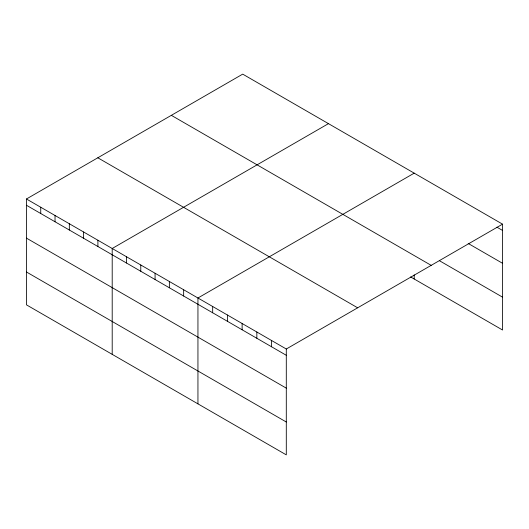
<?xml version="1.0" encoding="UTF-8"?>
<svg xmlns="http://www.w3.org/2000/svg" width="529" height="529" viewBox="0 0 529 529"><rect width="100%" height="100%" fill="white"/><g stroke="black" fill="none" stroke-linecap="round" stroke-linejoin="round"><path stroke-width="0.79" d="M26.45 198.99L286.295 349.008L286.295 454.867L26.45 304.843L26.45 198.99L242.705 74.133L502.55 224.157L502.55 330.01L410.63 276.945M328.456 123.641L112.201 248.491L112.201 354.351M414.2 173.148L197.945 297.999L197.945 403.858M286.295 349.008L502.55 224.157M496.943 227.192L502.55 230.432M468.191 243.459L502.55 263.29M439.447 260.718L502.55 297.153M171.343 115.335L431.188 265.353M97.812 157.787L357.657 307.805M26.45 205.265L286.295 355.283M26.45 238.123L286.295 388.147M26.45 271.985L286.295 422.003M414.2 274.901L414.2 279.008M271.569 340.504L271.569 346.779M256.849 332.007L256.849 338.282M242.123 323.503L242.123 329.779M227.397 315L227.397 321.282M212.671 306.503L212.671 312.778M183.656 289.747L183.656 296.028M169.366 281.501L169.366 287.776M155.076 273.248L155.076 279.524M140.78 264.996L140.78 271.271M126.491 256.744L126.491 263.019M97.905 240.245L97.905 246.521M83.615 231.993L83.615 238.268M69.325 223.741L69.325 230.016M55.036 215.488L55.036 221.763M40.74 207.236L40.74 213.518"/></g></svg>
